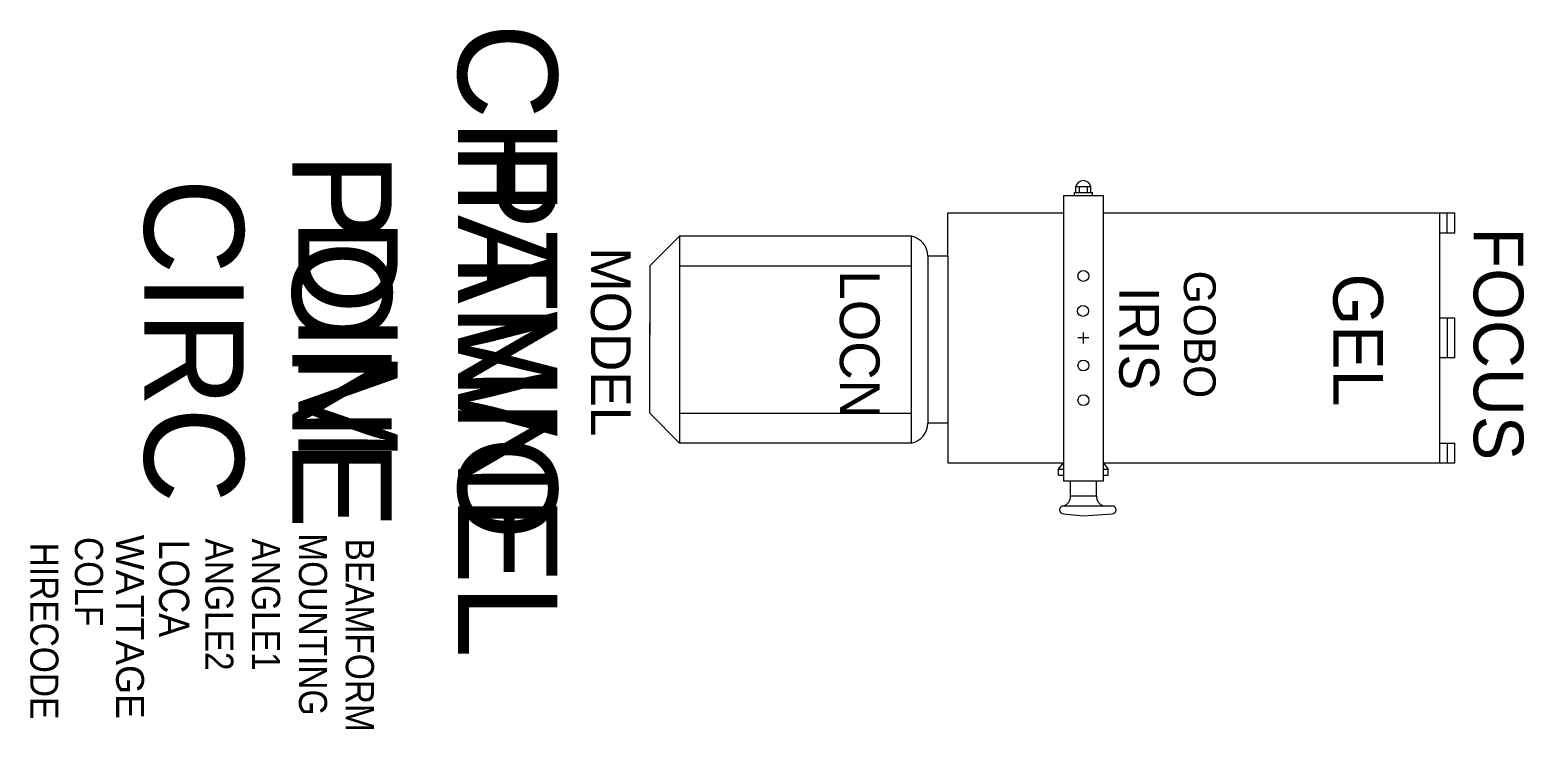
# Model space of a CAD drawing. Extents: x -773 to 730, y -4 to 699.
import ezdxf
from ezdxf.enums import TextEntityAlignment as Align

# ---------------------------------------------------------------- set-up
doc = ezdxf.new("R2010")
doc.units = 0
doc.layers.get('0').update_dxf_attribs({"linetype": 'CONTINUOUS'})
for name, color, linetype in [('CHANNEL', 3, 'CONTINUOUS'), ('CIRC', 6, 'CONTINUOUS'), ('DIMMER', 4, 'CONTINUOUS'), ('FOCUS', 2, 'CONTINUOUS'), ('GEL', 1, 'CONTINUOUS'), ('LANTERNS', 4, 'CONTINUOUS'), ('LOCATION', 7, 'CONTINUOUS'), ('MODEL', 6, 'CONTINUOUS'), ('PATCH', 5, 'CONTINUOUS'), ('PATCH2', 5, 'CONTINUOUS')]:
    doc.layers.add(name, color=color, linetype=linetype)

msp = doc.modelspace()

# ---------------------------------------------------------------- linework, layer by layer
for p, q in [((279.2, 541.6), (294.2, 541.6)), ((279.2, 535.6), (279.2, 541.6)), ((282.7, 535.6), (282.7, 541.6)), ((290.7, 535.6), (290.7, 541.6)), ((294.2, 535.6), (294.2, 541.6)), ((266.7, 532.6), (266.7, 245.3)), ((266.7, 532.6), (306.7, 532.6)), ((277.7, 535.6), (295.7, 535.6)), ((277.7, 532.6), (277.7, 535.6)), ((295.7, 532.6), (295.7, 535.6)), ((306.7, 532.6), (306.7, 245.3)), ((150.3, 515.1), (266.7, 515.1)), ((150.3, 471.8), (150.3, 515.1)), ((306.7, 515.1), (660.3, 515.1)), ((645.3, 263.6), (645.3, 515.1)), ((652.8, 495.1), (652.8, 515.1)), ((660.3, 495.1), (660.3, 515.1)), ((-149.7, 461.8), (-119.7, 491.8)), ((113.4, 491.8), (-119.7, 491.8)), ((-119.7, 491.8), (-119.7, 283.6)), ((113.4, 491.8), (113.4, 283.6)), ((645.3, 495.1), (660.3, 495.1)), ((130.3, 471.8), (130.3, 303.6)), ((150.3, 471.8), (130.3, 471.8)), ((150.3, 471.8), (150.3, 303.6)), ((-149.7, 461.8), (-149.7, 392.7)), ((-119.7, 461.8), (113.4, 461.8)), ((660.3, 409.3), (645.3, 409.3)), ((652.8, 409.3), (652.8, 369.3)), ((660.3, 369.3), (660.3, 409.3)), ((-149.7, 390.5), (-149.7, 403.8)), ((-149.7, 313.6), (-149.7, 392.7)), ((286.3, 394.8), (286.3, 383.8)), ((292.2, 389.3), (281.2, 389.3)), ((660.3, 369.3), (645.3, 369.3)), ((-149.7, 313.6), (-119.7, 283.6)), ((-119.7, 313.6), (113.4, 313.6)), ((150.3, 303.6), (130.3, 303.6)), ((150.3, 303.6), (150.3, 263.6)), ((113.4, 283.6), (-119.7, 283.6)), ((645.3, 283.6), (660.3, 283.6)), ((652.8, 283.6), (652.8, 263.6)), ((660.3, 263.6), (660.3, 283.6)), ((150.3, 263.6), (266.7, 263.6)), ((261.7, 257.3), (266.7, 263.8)), ((261.7, 251.3), (261.7, 257.3)), ((261.7, 257.3), (266.7, 257.3)), ((306.7, 263.8), (311.7, 257.3)), ((306.7, 263.6), (660.3, 263.6)), ((306.7, 257.3), (311.7, 257.3)), ((311.7, 251.3), (311.7, 257.3)), ((261.7, 251.3), (266.7, 251.3)), ((306.7, 245.3), (266.7, 245.3)), ((273.7, 230.3), (273.7, 245.3)), ((299.7, 230.3), (299.7, 245.3)), ((306.7, 251.3), (311.7, 251.3)), ((273.7, 230.3), (299.7, 230.3)), ((266.7, 220.3), (315.5, 220.3)), ((266.7, 212.3), (286.7, 210.3)), ((286.7, 210.3), (315.5, 212.3))]:
    msp.add_line(p, q)
for centre in [(286.7, 451.8), (286.3, 416.5), (286.7, 361.6), (286.7, 326.7)]:
    msp.add_circle(centre, 5.5)
for centre, radius, start, end in [((286.7, 540), 7.67, 12.1702, 167.8298), ((109.6, 471.4), 20.7, 1.0104, 79.2296), ((109.6, 303.9), 20.7, 280.7704, 358.9896), ((263.6, 230), 10.2, 288.0473, 1.9687), ((309.7, 229.9), 9.99, 177.3184, 252.6657), ((266.7, 216.3), 4, 90, 270), ((315.5, 216.3), 4, 270, 90)]:
    msp.add_arc(centre, radius, start, end)
msp.add_point((286.3, 389.3))

# ---------------------------------------------------------------- texts
at = {"layer": 'CHANNEL'}
msp.add_attdef('CHANNEL', text='', height=100, rotation=270, dxfattribs=at).set_placement((-342.6, 386.7), align=Align.CENTER)
at = {"layer": 'CIRC'}
msp.add_attdef('CIRC', text='', height=100, rotation=270, dxfattribs=at).set_placement((-658.2, 386.7), align=Align.CENTER)
at = {"layer": 'DIMMER'}
msp.add_attdef('DIM', text='', height=100, rotation=270, dxfattribs=at).set_placement((-503.2, 387.5), align=Align.CENTER)
at = {"layer": 'FOCUS', "color": 30}
msp.add_attdef('FOCUS', text='', height=50, rotation=270, dxfattribs=at).set_placement((679.4, 383.3), align=Align.CENTER)
at = {"layer": 'GEL'}
for tag, height, p in [('GOBO', 32, (387.8, 392.9)), ('GEL', 50, (538.1, 387.3))]:
    msp.add_attdef(tag, text='', height=height, rotation=270, dxfattribs=at).set_placement(p, align=Align.CENTER)
at = {"layer": 'LANTERNS', "color": 30}
msp.add_attdef('IRIS', text='', height=40, rotation=270, dxfattribs=at).set_placement((342.8, 388.9), align=Align.MIDDLE)
at = {"layer": 'LANTERNS', "color": 0, "width": 0.89, "flags": 1}
for tag, p, s, height in [('HIRECODE', (-773, 183.3), '', 28.3), ('COLF', (-728.1, 189), 'Y', 28.3), ('LOCA', (-643.4, 186.4), '', 30.3), ('ANGLE2', (-597, 187.5), '12', 28.3), ('ANGLE1', (-549.9, 187.5), '12', 28.3), ('MOUNTING', (-502.7, 192.7), 'STANDARD HOOK CLAMP', 28.305), ('BEAMFORM', (-455.5, 187.5), 'C', 28.3)]:
    msp.add_attdef(tag, p, s, height=height, rotation=270, dxfattribs=at)
at = {"layer": 'LANTERNS', "color": 0, "flags": 1}
msp.add_attdef('WATTAGE', (-686.6, 191.2), '1000', height=28, rotation=270, dxfattribs=at)
at = {"layer": 'LOCATION'}
msp.add_attdef('LOCN', text='', height=40, rotation=270, dxfattribs=at).set_placement((41.6, 383.1), align=Align.CENTER)
at = {"layer": 'MODEL'}
msp.add_attdef('MODEL', text='P774', height=40, rotation=270, dxfattribs=at).set_placement((-208.8, 385.4), align=Align.CENTER)
at = {"layer": 'PATCH'}
msp.add_attdef('PONE', text='', height=100, rotation=270, dxfattribs=at).set_placement((-509.3, 386.7), align=Align.CENTER)
at = {"layer": 'PATCH2'}
msp.add_attdef('PTWO', text='', height=100, rotation=270, dxfattribs=at).set_placement((-342.6, 386.7), align=Align.CENTER)

doc.saveas('drawing.dxf')
